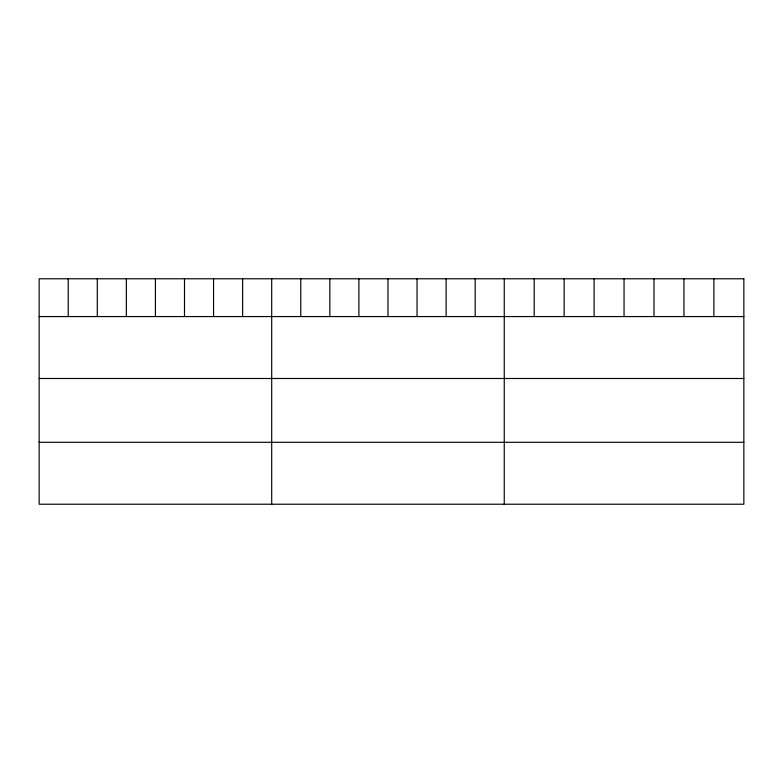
<?xml version="1.0" encoding="UTF-8"?>
<svg xmlns="http://www.w3.org/2000/svg" width="783" height="783" viewBox="0 0 783 783"><rect width="100%" height="100%" fill="white"/><g stroke="black" fill="none" stroke-linecap="round" stroke-linejoin="round"><path stroke-width="1.17" d="M39.15 316.567L743.85 316.567M39.15 378.492L743.85 378.492M39.15 442.297L743.85 442.297M713.9 278.777L713.9 316.567M683.95 278.777L683.95 316.567M654.001 278.777L654.001 316.567M624.051 278.777L624.051 316.567M594.101 278.777L594.101 316.567M564.151 278.777L564.151 316.567M534.202 278.777L534.202 316.567M504.252 278.777L504.252 504.223M475.183 278.777L475.183 316.567M446.114 278.777L446.114 316.567M417.045 278.777L417.045 316.567M387.976 278.777L387.976 316.567M358.908 278.777L358.908 316.567M329.839 278.777L329.839 316.567M300.77 278.777L300.77 316.567M271.701 278.777L271.701 504.223M242.632 278.777L242.632 316.567M213.563 278.777L213.563 316.567M184.494 278.777L184.494 316.567M155.425 278.777L155.425 316.567M126.357 278.777L126.357 316.567M97.288 278.777L97.288 316.567M68.219 278.777L68.219 316.567M743.85 278.777L39.15 278.777L39.15 504.223L743.85 504.223L743.85 278.777"/></g></svg>
